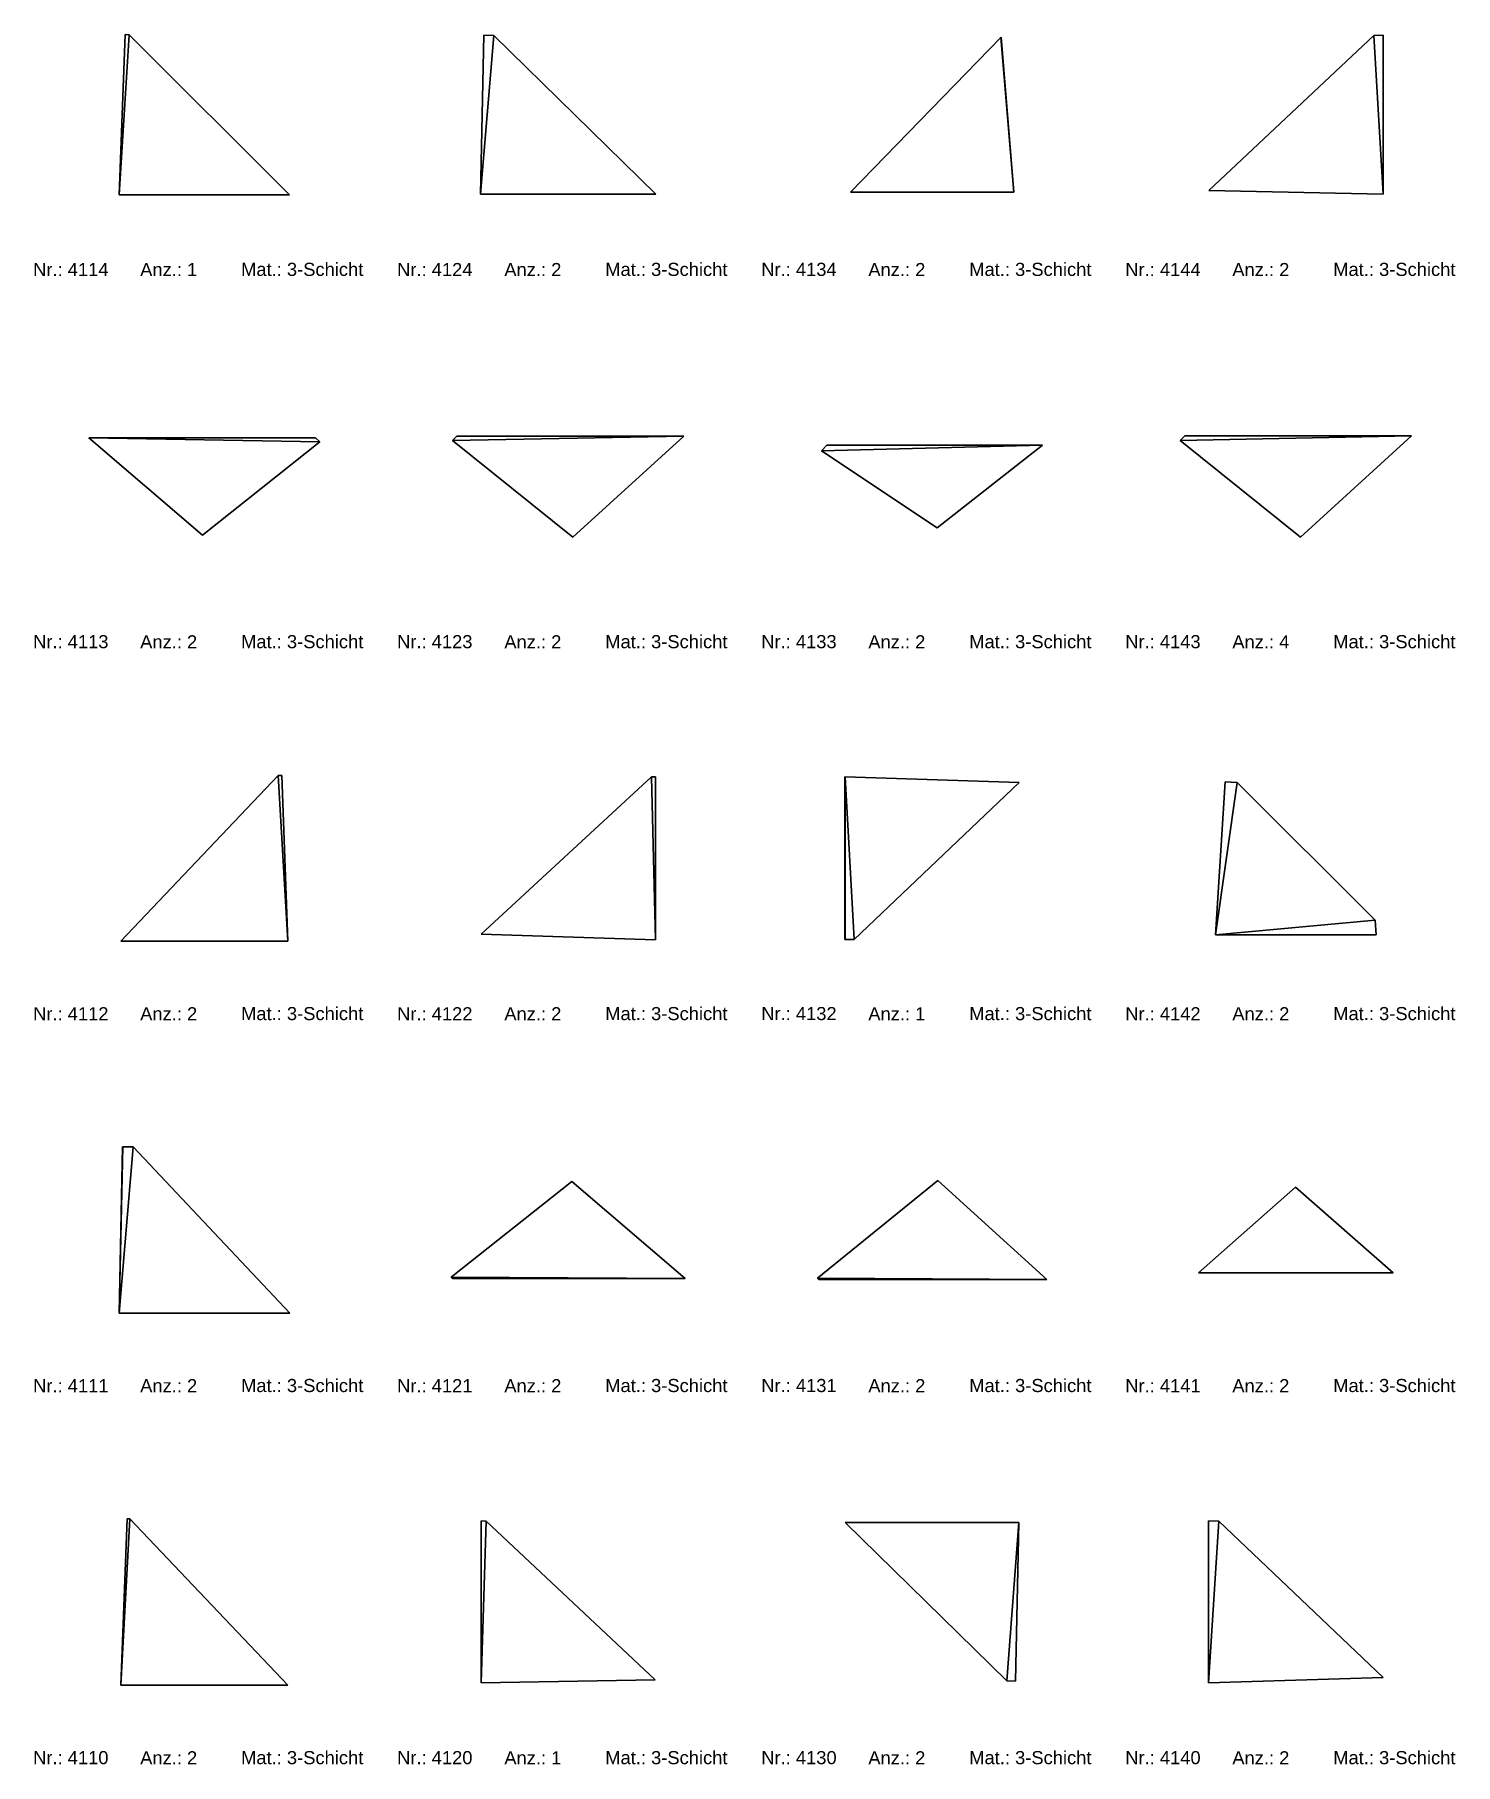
# Model space of a CAD drawing. Header units: millimetres. Extents: x -1099 to 66227, y -20588 to 1633.
# Drawn here: x 23667 to 32453, y -20588 to -9887 of the extents above; entities that cross this region are included whole.
import ezdxf

# ---------------------------------------------------------------- set-up
doc = ezdxf.new("R2010")
doc.units = ezdxf.units.MM
doc.header["$LTSCALE"] = 12.5
doc.layers.add('CURVES', color=1, linetype='Continuous', true_color=0xff0000)
doc.layers.add('TEXT', color=1, linetype='Continuous', true_color=0xff0000)
doc.styles.add('ARIAL_REGULAR', font='arial.ttf')

msp = doc.modelspace()

# ---------------------------------------------------------------- texts
at = {"layer": 'TEXT', "attachment_point": 7, "style": 'ARIAL_REGULAR'}
for s, insert, char_height, width in [('Nr.: 4114', (23658, -11381), 81.1, 1078.73), ('Anz.: 1', (24320, -11381), 81.1, 824.7), ('Mat.: 3-Schicht', (24944, -11381), 81.15, 1665.28), ('Nr.: 4124', (25909, -11381), 81.1, 1078.73), ('Anz.: 2', (26572, -11381), 81.1, 853.81), ('Mat.: 3-Schicht', (27196, -11381), 81.15, 1665.28), ('Nr.: 4134', (28161, -11381), 81.1, 1078.73), ('Anz.: 2', (28823, -11381), 81.1, 853.81), ('Mat.: 3-Schicht', (29447, -11381), 81.15, 1665.28), ('Nr.: 4144', (30412, -11381), 81.1, 1078.73), ('Anz.: 2', (31074, -11381), 81.1, 853.81), ('Mat.: 3-Schicht', (31698, -11381), 81.15, 1665.28), ('Nr.: 4113', (23658, -13684), 81.1, 1079.61), ('Anz.: 2', (24320, -13684), 81.1, 853.81), ('Mat.: 3-Schicht', (24944, -13684), 81.15, 1665.28), ('Nr.: 4123', (25909, -13684), 81.1, 1079.61), ('Anz.: 2', (26572, -13684), 81.1, 853.81), ('Mat.: 3-Schicht', (27196, -13684), 81.15, 1665.28), ('Nr.: 4133', (28161, -13684), 81.1, 1079.61), ('Anz.: 2', (28823, -13684), 81.1, 853.81), ('Mat.: 3-Schicht', (29447, -13684), 81.15, 1665.28), ('Nr.: 4143', (30412, -13684), 81.1, 1079.61), ('Anz.: 4', (31074, -13684), 81.1, 854.69), ('Mat.: 3-Schicht', (31698, -13684), 81.15, 1665.28), ('Nr.: 4112', (23658, -15985), 81.1, 1077.85), ('Anz.: 2', (24320, -15985), 81.1, 853.81), ('Mat.: 3-Schicht', (24944, -15985), 81.15, 1665.28), ('Nr.: 4122', (25909, -15985), 81.1, 1077.85), ('Anz.: 2', (26572, -15985), 81.1, 853.81), ('Mat.: 3-Schicht', (27196, -15985), 81.15, 1665.28), ('Nr.: 4132', (28161, -15985), 81.1, 1077.85), ('Anz.: 1', (28823, -15985), 81.1, 824.7), ('Mat.: 3-Schicht', (29447, -15985), 81.15, 1665.28), ('Nr.: 4142', (30412, -15985), 81.1, 1077.85), ('Anz.: 2', (31074, -15985), 81.1, 853.81), ('Mat.: 3-Schicht', (31698, -15985), 81.15, 1665.28), ('Nr.: 4111', (23658, -18286), 81.1, 1048.74), ('Anz.: 2', (24320, -18286), 81.1, 853.81), ('Mat.: 3-Schicht', (24944, -18286), 81.15, 1665.28), ('Nr.: 4121', (25909, -18286), 81.1, 1048.74), ('Anz.: 2', (26572, -18286), 81.1, 853.81), ('Mat.: 3-Schicht', (27196, -18286), 81.15, 1665.28), ('Nr.: 4131', (28161, -18286), 81.1, 1048.74), ('Anz.: 2', (28823, -18286), 81.1, 853.81), ('Mat.: 3-Schicht', (29447, -18286), 81.15, 1665.28), ('Nr.: 4141', (30412, -18286), 81.1, 1048.74), ('Anz.: 2', (31074, -18286), 81.1, 853.81), ('Mat.: 3-Schicht', (31698, -18286), 81.15, 1665.28), ('Nr.: 4110', (23658, -20588), 81.1, 1079.61), ('Anz.: 2', (24320, -20588), 81.1, 853.81), ('Mat.: 3-Schicht', (24944, -20588), 81.15, 1665.28), ('Nr.: 4120', (25909, -20588), 81.1, 1079.61), ('Anz.: 1', (26572, -20588), 81.1, 824.7), ('Mat.: 3-Schicht', (27196, -20588), 81.15, 1665.28), ('Nr.: 4130', (28161, -20588), 81.1, 1079.61), ('Anz.: 2', (28823, -20588), 81.1, 853.81), ('Mat.: 3-Schicht', (29447, -20588), 81.15, 1665.28), ('Nr.: 4140', (30412, -20588), 81.1, 1079.61), ('Anz.: 2', (31074, -20588), 81.1, 853.81), ('Mat.: 3-Schicht', (31698, -20588), 81.15, 1665.28)]:
    msp.add_mtext(s, dxfattribs=dict(at, insert=insert, char_height=char_height, width=width))

# ---------------------------------------------------------------- meshes
at = {"layer": 'CURVES'}
mesh = msp.add_polyface(dxfattribs=at)
corners = [(24251, -9889), (24228, -9887), (24228, -9887, 100), (24251, -9889, 100), (24228, -9887, 100), (24228, -9887), (24191, -10878), (24191, -10878, 100), (24191, -10878, 100), (24191, -10878), (25244, -10878), (25244, -10878, 100), (24251, -9889), (24251, -9889, 100), (25244, -10878, 100), (25244, -10878), (24228, -9887), (24251, -9889), (24191, -10878), (25244, -10878), (24251, -9889, 100), (24228, -9887, 100), (24191, -10878, 100), (25244, -10878, 100)]
mesh.append_faces([[corners[k] for k in face] for face in [(0, 1, 2, 3), (7, 4, 5, 6), (8, 9, 10, 11), (15, 12, 13, 14), (17, 19, 18, 18), (18, 16, 17, 17), (20, 21, 22, 22), (22, 23, 20, 20)]])
mesh = msp.add_polyface(dxfattribs=at)
corners = [(26506, -9893), (26446, -9891), (26446, -9891, 100), (26506, -9893, 100), (26446, -9891, 100), (26446, -9891), (26425, -10875), (26425, -10875, 100), (26425, -10875, 100), (26425, -10875), (27509, -10875), (27509, -10875, 100), (26506, -9893), (26506, -9893, 100), (27509, -10875, 100), (27509, -10875), (26446, -9891), (26506, -9893), (26425, -10875), (27509, -10875), (26506, -9893, 100), (26446, -9891, 100), (26425, -10875, 100), (27509, -10875, 100)]
mesh.append_faces([[corners[k] for k in face] for face in [(0, 1, 2, 3), (7, 4, 5, 6), (8, 9, 10, 11), (15, 12, 13, 14), (17, 19, 18, 18), (18, 16, 17, 17), (20, 21, 22, 22), (22, 23, 20, 20)]])
mesh = msp.add_polyface(dxfattribs=at)
corners = [(29645, -9903), (29642, -9904), (29642, -9904, 100), (29645, -9903, 100), (29642, -9904, 100), (29642, -9904), (28712, -10862), (28712, -10862, 100), (28712, -10862, 100), (28712, -10862), (29722, -10862), (29722, -10862, 100), (29645, -9903), (29645, -9903, 100), (29722, -10862, 100), (29722, -10862), (29642, -9904), (29645, -9903), (28712, -10862), (29722, -10862), (29645, -9903, 100), (29642, -9904, 100), (28712, -10862, 100), (29722, -10862, 100)]
mesh.append_faces([[corners[k] for k in face] for face in [(3, 0, 1, 2), (6, 4, 5, 5), (4, 6, 7, 7), (9, 10, 11, 8), (13, 14, 15, 15), (15, 12, 13, 13), (16, 19, 18, 18), (19, 16, 17, 17), (23, 21, 22, 22), (21, 23, 20, 20)]])
mesh = msp.add_polyface(dxfattribs=at)
corners = [(32006, -9891), (31949, -9892), (31949, -9892, 100), (32006, -9891, 100), (31949, -9892, 100), (31949, -9892), (30928, -10852), (30928, -10852, 100), (30928, -10852, 100), (30928, -10852), (32006, -10875), (32006, -10875, 100), (32006, -10875, 100), (32006, -10875), (32006, -10875), (32006, -10875, 100), (32006, -9891), (32006, -9891, 100), (32006, -10875, 100), (32006, -10875), (31949, -9892), (32006, -9891), (30928, -10852), (32006, -10875), (32006, -10875), (32006, -9891, 100), (31949, -9892, 100), (30928, -10852, 100), (32006, -10875, 100), (32006, -10875, 100)]
mesh.append_faces([[corners[k] for k in face] for face in [(0, 1, 2, 3), (4, 5, 6, 7), (11, 8, 9, 10), (12, 13, 14, 15), (18, 19, 16, 17), (21, 24, 23, 23), (23, 20, 21, 21), (22, 20, 23, 23), (28, 26, 27, 27), (25, 28, 29, 29), (26, 28, 25, 25)]])
mesh = msp.add_polyface(dxfattribs=at)
corners = [(25405, -12382), (24003, -12382), (24003, -12382, 100), (25405, -12382, 100), (24003, -12382, 100), (24003, -12382), (24706, -12983), (24706, -12983, 100), (24706, -12983, 100), (24706, -12983), (25431, -12407), (25431, -12407, 100), (25405, -12382), (25405, -12382, 100), (25431, -12407, 100), (25431, -12407), (24003, -12382), (25405, -12382), (24706, -12983), (25431, -12407), (25405, -12382, 100), (24003, -12382, 100), (24706, -12983, 100), (25431, -12407, 100)]
mesh.append_faces([[corners[k] for k in face] for face in [(3, 0, 1, 2), (4, 5, 6, 7), (8, 9, 10, 11), (14, 15, 12, 13), (16, 19, 18, 18), (19, 16, 17, 17), (23, 21, 22, 22), (21, 23, 20, 20)]])
mesh = msp.add_polyface(dxfattribs=at)
corners = [(27683, -12371), (26279, -12371), (26279, -12371, 100), (27683, -12371, 100), (26279, -12371, 100), (26279, -12371), (26251, -12397), (26251, -12397, 100), (26251, -12397, 100), (26251, -12397), (26996, -12995), (26996, -12995, 100), (27683, -12371), (27683, -12371, 100), (26996, -12995, 100), (26996, -12995), (26279, -12371), (27683, -12371), (26251, -12397), (26996, -12995), (27683, -12371, 100), (26279, -12371, 100), (26251, -12397, 100), (26996, -12995, 100)]
mesh.append_faces([[corners[k] for k in face] for face in [(3, 0, 1, 2), (4, 5, 6, 7), (8, 9, 10, 11), (14, 15, 12, 13), (17, 19, 18, 18), (18, 16, 17, 17), (20, 21, 22, 22), (22, 23, 20, 20)]])
mesh = msp.add_polyface(dxfattribs=at)
corners = [(32182, -12369), (30781, -12369), (30781, -12369, 100), (32182, -12369, 100), (30781, -12369, 100), (30781, -12369), (30751, -12397), (30751, -12397, 100), (30751, -12397, 100), (30751, -12397), (31496, -12997), (31496, -12997, 100), (32182, -12369), (32182, -12369, 100), (31496, -12997, 100), (31496, -12997), (30781, -12369), (32182, -12369), (30751, -12397), (31496, -12997), (32182, -12369, 100), (30781, -12369, 100), (30751, -12397, 100), (31496, -12997, 100)]
mesh.append_faces([[corners[k] for k in face] for face in [(3, 0, 1, 2), (5, 6, 7, 4), (8, 9, 10, 11), (14, 15, 12, 13), (17, 19, 18, 18), (18, 16, 17, 17), (20, 21, 22, 22), (22, 23, 20, 20)]])
mesh = msp.add_polyface(dxfattribs=at)
corners = [(29901, -12427), (28567, -12427), (28567, -12427, 100), (29901, -12427, 100), (28567, -12427, 100), (28567, -12427), (28533, -12462), (28533, -12462, 100), (28533, -12462, 100), (28533, -12462), (29248, -12938), (29248, -12938, 100), (29901, -12427), (29901, -12427, 100), (29248, -12938, 100), (29248, -12938), (28567, -12427), (29901, -12427), (28533, -12462), (29248, -12938), (29901, -12427, 100), (28567, -12427, 100), (28533, -12462, 100), (29248, -12938, 100)]
mesh.append_faces([[corners[k] for k in face] for face in [(3, 0, 1, 2), (7, 4, 5, 5), (5, 6, 7, 7), (8, 9, 10, 11), (12, 14, 15, 15), (14, 12, 13, 13), (17, 19, 18, 18), (18, 16, 17, 17), (20, 21, 22, 22), (22, 23, 20, 20)]])
mesh = msp.add_polyface(dxfattribs=at)
corners = [(25195, -14470), (25174, -14470), (25174, -14470, 100), (25195, -14470, 100), (25174, -14470, 100), (25174, -14470), (24201, -15495), (24201, -15495, 100), (24201, -15495, 100), (24201, -15495), (25233, -15495), (25233, -15495, 100), (25195, -14470), (25195, -14470, 100), (25233, -15495, 100), (25233, -15495), (25174, -14470), (25195, -14470), (24201, -15495), (25233, -15495), (25195, -14470, 100), (25174, -14470, 100), (24201, -15495, 100), (25233, -15495, 100)]
mesh.append_faces([[corners[k] for k in face] for face in [(3, 0, 1, 2), (7, 4, 5, 6), (9, 10, 11, 8), (15, 12, 13, 14), (16, 19, 18, 18), (19, 16, 17, 17), (23, 21, 22, 22), (21, 23, 20, 20)]])
mesh = msp.add_polyface(dxfattribs=at)
corners = [(27506, -14478), (27482, -14479), (27482, -14479, 100), (27506, -14478, 100), (27482, -14479, 100), (27482, -14479), (26428, -15453), (26428, -15453, 100), (26428, -15453, 100), (26428, -15453), (27506, -15487), (27506, -15487, 100), (27506, -15487, 100), (27506, -15487), (27506, -15487), (27506, -15487, 100), (27506, -14478), (27506, -14478, 100), (27506, -15487, 100), (27506, -15487), (27482, -14479), (27506, -14478), (26428, -15453), (27506, -15487), (27506, -15487), (27506, -14478, 100), (27482, -14479, 100), (26428, -15453, 100), (27506, -15487, 100), (27506, -15487, 100)]
mesh.append_faces([[corners[k] for k in face] for face in [(3, 0, 1, 2), (4, 5, 6, 7), (8, 9, 10, 11), (12, 13, 14, 15), (17, 18, 19, 16), (20, 24, 23, 23), (24, 20, 21, 21), (22, 20, 23, 23), (28, 26, 27, 27), (26, 29, 25, 25), (28, 29, 26, 26)]])
mesh = msp.add_polyface(dxfattribs=at)
corners = [(29756, -14514), (28679, -14479), (28679, -14479, 100), (29756, -14514, 100), (28679, -14479, 100), (28679, -14479), (28678, -14479), (28678, -14479, 100), (28678, -14479, 100), (28678, -14479), (28678, -15486), (28678, -15486, 100), (28678, -15486, 100), (28678, -15486), (28679, -15486), (28679, -15486, 100), (28679, -15486, 100), (28679, -15486), (28736, -15484), (28736, -15484, 100), (29756, -14514), (29756, -14514, 100), (28736, -15484, 100), (28736, -15484), (28679, -14479), (29756, -14514), (28678, -14479), (28678, -15486), (28679, -15486), (28736, -15484), (29756, -14514, 100), (28679, -14479, 100), (28678, -14479, 100), (28678, -15486, 100), (28679, -15486, 100), (28736, -15484, 100)]
mesh.append_faces([[corners[k] for k in face] for face in [(2, 3, 0, 1), (4, 5, 6, 7), (8, 9, 10, 11), (12, 13, 14, 15), (17, 18, 19, 16), (23, 20, 21, 22), (29, 28, 24, 24), (27, 26, 28, 28), (25, 29, 24, 24), (26, 24, 28, 28), (33, 34, 31, 32), (30, 31, 35, 35), (34, 35, 31, 31)]])
mesh = msp.add_polyface(dxfattribs=at)
corners = [(31958, -15366), (31104, -14514), (31104, -14514, 100), (31958, -15366, 100), (31104, -14514, 100), (31104, -14514), (31029, -14509), (31029, -14509, 100), (31029, -14509, 100), (31029, -14509), (30970, -15456), (30970, -15456, 100), (30970, -15456, 100), (30970, -15456), (31964, -15456), (31964, -15456, 100), (31958, -15366), (31958, -15366, 100), (31964, -15456, 100), (31964, -15456), (31104, -14514), (31958, -15366), (31029, -14509), (30970, -15456), (31964, -15456), (31958, -15366, 100), (31104, -14514, 100), (31029, -14509, 100), (30970, -15456, 100), (31964, -15456, 100)]
mesh.append_faces([[corners[k] for k in face] for face in [(0, 1, 2, 3), (4, 5, 6, 7), (8, 9, 10, 11), (12, 13, 14, 15), (19, 16, 17, 18), (21, 24, 23, 23), (21, 23, 20, 20), (22, 20, 23, 23), (26, 27, 28, 28), (26, 28, 25, 25), (29, 25, 28, 28)]])
mesh = msp.add_polyface(dxfattribs=at)
corners = [(24277, -16768), (24277, -16768, 100), (24211, -16768), (24211, -16768, 100), (24212, -16768), (24244, -16768, 50), (24212, -16768, 50), (24212, -16768, 25), (24220, -16768, 50), (24244, -16768, 25), (24220, -16768, 25), (24260, -16768, 50), (24212, -16768, 12), (24212, -16768, 25), (24220, -16768, 12), (24212, -16768, 12), (24211, -16768, 50), (24211, -16768, 25), (24212, -16768, 6), (24214, -16768, 12), (24220, -16768, 6), (24214, -16768, 6), (24232, -16768, 25), (24244, -16768, 12), (24232, -16768, 12), (24252, -16768, 50), (24260, -16768, 25), (24252, -16768, 25), (24211, -16768, 25), (24211, -16768, 12), (24211, -16768, 12), (24211, -16768, 12), (24211, -16768, 6), (24211, -16768, 6), (24212, -16768, 100), (24212, -16768, 75), (24211, -16768, 75), (24211, -16768, 88), (24211, -16768, 75), (24211, -16768, 88), (24211, -16768, 94), (24211, -16768, 88), (24211, -16768, 94), (24244, -16768, 75), (24220, -16768, 75), (24212, -16768, 88), (24220, -16768, 88), (24212, -16768, 75), (24212, -16768, 88), (24212, -16768, 94), (24220, -16768, 94), (24214, -16768, 88), (24214, -16768, 94), (24244, -16768, 88), (24232, -16768, 75), (24232, -16768, 88), (24260, -16768, 75), (24252, -16768, 75), (24211, -16768, 100), (24211, -16768), (24190, -17797), (24190, -17797, 100), (24190, -17797, 100), (24190, -17797), (25245, -17797), (25245, -17797, 100), (24277, -16768), (24277, -16768, 100), (25245, -17797, 100), (25245, -17797), (24211, -16768), (24212, -16768), (24277, -16768), (24190, -17797), (25245, -17797), (24277, -16768, 100), (24212, -16768, 100), (24211, -16768, 100), (24190, -17797, 100), (25245, -17797, 100)]
mesh.append_faces([[corners[k] for k in face] for face in [(57, 56, 11, 25), (43, 57, 25, 5), (5, 25, 27, 9), (25, 11, 26, 27), (42, 40, 39, 41), (39, 37, 36, 38), (36, 35, 6, 16), (52, 50, 46, 51), (49, 52, 51, 48), (51, 46, 44, 44), (47, 48, 51, 51), (44, 47, 51, 51), (45, 48, 47, 35), (55, 53, 43, 54), (46, 55, 54, 44), (54, 43, 5, 5), (8, 44, 54, 54), (5, 8, 54, 54), (47, 44, 8, 8), (6, 35, 47, 47), (8, 6, 47, 47), (13, 7, 6, 6), (8, 10, 13, 13), (6, 8, 13, 13), (22, 10, 8, 8), (5, 9, 22, 22), (8, 5, 22, 22), (10, 22, 24, 14), (22, 9, 23, 24), (7, 13, 15, 12), (19, 15, 13, 13), (10, 14, 19, 19), (13, 10, 19, 19), (15, 19, 21, 18), (19, 14, 20, 21), (16, 6, 7, 17), (28, 17, 29, 30), (31, 30, 32, 33), (26, 0, 23, 23), (20, 24, 23, 23), (26, 23, 27, 27), (23, 9, 27, 27), (4, 23, 0, 0), (11, 0, 26, 26), (21, 20, 4, 4), (23, 4, 20, 20), (18, 21, 4, 4), (12, 15, 18, 18), (18, 4, 12, 12), (24, 20, 14, 14), (1, 11, 56, 56), (56, 57, 53, 53), (1, 56, 53, 53), (43, 53, 57, 57), (0, 11, 1, 1), (50, 53, 55, 55), (50, 55, 46, 46), (34, 50, 52, 52), (52, 49, 34, 34), (53, 50, 34, 34), (1, 53, 34, 34), (29, 17, 7, 12), (29, 12, 4, 4), (28, 16, 17, 17), (33, 32, 2, 2), (32, 29, 4, 4), (31, 33, 2, 2), (28, 30, 31, 31), (31, 41, 38, 28), (2, 3, 41, 31), (29, 32, 30, 30), (32, 4, 2, 2), (38, 16, 28, 28), (36, 37, 45, 35), (34, 45, 37, 37), (48, 45, 49, 49), (34, 37, 40, 40), (39, 38, 41, 41), (3, 40, 42, 42), (41, 3, 42, 42), (40, 3, 34, 34), (37, 39, 40, 40), (38, 36, 16, 16), (34, 49, 45, 45), (58, 59, 60, 61), (62, 63, 64, 65), (67, 68, 69, 66), (72, 74, 73, 73), (72, 73, 71, 71), (70, 71, 73, 73), (76, 77, 78, 78), (76, 78, 75, 75), (79, 75, 78, 78)]])
mesh = msp.add_polyface(dxfattribs=at)
corners = [(26989, -16983), (26244, -17574), (26244, -17574, 100), (26989, -16983, 100), (26244, -17574, 100), (26244, -17574), (26254, -17582), (26254, -17582, 100), (26254, -17582, 100), (26254, -17582), (27690, -17582), (27690, -17582, 100), (26989, -16983), (26989, -16983, 100), (27690, -17582, 100), (27690, -17582), (26244, -17574), (26989, -16983), (26254, -17582), (27690, -17582), (26989, -16983, 100), (26244, -17574, 100), (26254, -17582, 100), (27690, -17582, 100)]
mesh.append_faces([[corners[k] for k in face] for face in [(3, 0, 1, 2), (4, 5, 6, 7), (8, 9, 10, 11), (14, 15, 12, 13), (16, 19, 18, 18), (19, 16, 17, 17), (23, 21, 22, 22), (21, 23, 20, 20)]])
mesh = msp.add_polyface(dxfattribs=at)
corners = [(29253, -16976), (28509, -17580), (28509, -17580, 100), (29253, -16976, 100), (28509, -17580, 100), (28509, -17580), (28518, -17589), (28518, -17589, 100), (28518, -17589, 100), (28518, -17589), (29926, -17589), (29926, -17589, 100), (29253, -16976), (29253, -16976, 100), (29926, -17589, 100), (29926, -17589), (28509, -17580), (29253, -16976), (28518, -17589), (29926, -17589), (29253, -16976, 100), (28509, -17580, 100), (28518, -17589, 100), (29926, -17589, 100)]
mesh.append_faces([[corners[k] for k in face] for face in [(2, 3, 0, 1), (7, 4, 5, 6), (11, 8, 9, 10), (13, 14, 15, 12), (16, 19, 18, 18), (19, 16, 17, 17), (23, 21, 22, 22), (21, 23, 20, 20)]])
mesh = msp.add_polyface(dxfattribs=at)
corners = [(31465, -17018), (30865, -17547), (30865, -17547, 100), (31465, -17018, 100), (30865, -17547, 100), (30865, -17547), (32069, -17547), (32069, -17547, 100), (31465, -17018), (31465, -17018, 100), (32069, -17547, 100), (32069, -17547), (30865, -17547), (31465, -17018), (32069, -17547), (31465, -17018, 100), (30865, -17547, 100), (32069, -17547, 100)]
mesh.append_faces([[corners[k] for k in face] for face in [(2, 3, 0, 1), (4, 5, 6, 7), (9, 10, 11, 8), (14, 12, 13, 13), (15, 16, 17, 17)]])
mesh = msp.add_polyface(dxfattribs=at)
corners = [(24257, -19069), (24239, -19069), (24239, -19069, 100), (24257, -19069, 100), (24239, -19069, 100), (24239, -19069), (24201, -20097), (24201, -20097, 100), (24201, -20097, 100), (24201, -20097), (25234, -20097), (25234, -20097, 100), (24257, -19069), (24257, -19069, 100), (25234, -20097, 100), (25234, -20097), (24239, -19069), (24257, -19069), (24201, -20097), (25234, -20097), (24257, -19069, 100), (24239, -19069, 100), (24201, -20097, 100), (25234, -20097, 100)]
mesh.append_faces([[corners[k] for k in face] for face in [(3, 0, 1, 2), (4, 5, 6, 7), (8, 9, 10, 11), (14, 15, 12, 13), (17, 19, 18, 18), (18, 16, 17, 17), (20, 21, 22, 22), (22, 23, 20, 20)]])
mesh = msp.add_polyface(dxfattribs=at)
corners = [(26459, -19083), (26429, -19082), (26429, -19082, 100), (26459, -19083, 100), (26429, -19082, 100), (26429, -19082), (26429, -20083), (26429, -20083, 100), (26429, -20083, 100), (26429, -20083), (27505, -20065), (27505, -20065, 100), (26459, -19083), (26459, -19083, 100), (27505, -20065, 100), (27505, -20065), (26429, -19082), (26459, -19083), (26429, -20083), (27505, -20065), (26459, -19083, 100), (26429, -19082, 100), (26429, -20083, 100), (27505, -20065, 100)]
mesh.append_faces([[corners[k] for k in face] for face in [(2, 3, 0, 0), (0, 1, 2, 2), (4, 5, 6, 7), (8, 9, 10, 11), (13, 14, 15, 12), (17, 19, 18, 18), (18, 16, 17, 17), (20, 21, 22, 22), (22, 23, 20, 20)]])
mesh = msp.add_polyface(dxfattribs=at)
corners = [(29754, -19091), (28680, -19091), (28680, -19091, 100), (29754, -19091, 100), (28680, -19091, 100), (28680, -19091), (29679, -20071), (29679, -20071, 100), (29679, -20071, 100), (29679, -20071), (29734, -20073), (29734, -20073, 100), (29754, -19091), (29754, -19091, 100), (29734, -20073, 100), (29734, -20073), (28680, -19091), (29754, -19091), (29679, -20071), (29734, -20073), (29754, -19091, 100), (28680, -19091, 100), (29679, -20071, 100), (29734, -20073, 100)]
mesh.append_faces([[corners[k] for k in face] for face in [(3, 0, 1, 2), (4, 5, 6, 7), (8, 9, 10, 11), (14, 15, 12, 13), (17, 19, 18, 18), (18, 16, 17, 17), (20, 21, 22, 22), (22, 23, 20, 20)]])
mesh = msp.add_polyface(dxfattribs=at)
corners = [(30990, -19083), (30927, -19081), (30927, -19081, 100), (30990, -19083, 100), (30927, -19081, 100), (30927, -19081), (30927, -20084), (30927, -20084, 100), (30927, -20084, 100), (30927, -20084), (32007, -20050), (32007, -20050, 100), (30990, -19083), (30990, -19083, 100), (32007, -20050, 100), (32007, -20050), (30927, -19081), (30990, -19083), (30927, -20084), (32007, -20050), (30990, -19083, 100), (30927, -19081, 100), (30927, -20084, 100), (32007, -20050, 100)]
mesh.append_faces([[corners[k] for k in face] for face in [(0, 1, 2, 3), (4, 5, 6, 7), (8, 9, 10, 11), (15, 12, 13, 14), (17, 19, 18, 18), (18, 16, 17, 17), (20, 21, 22, 22), (22, 23, 20, 20)]])

doc.saveas('drawing.dxf')
